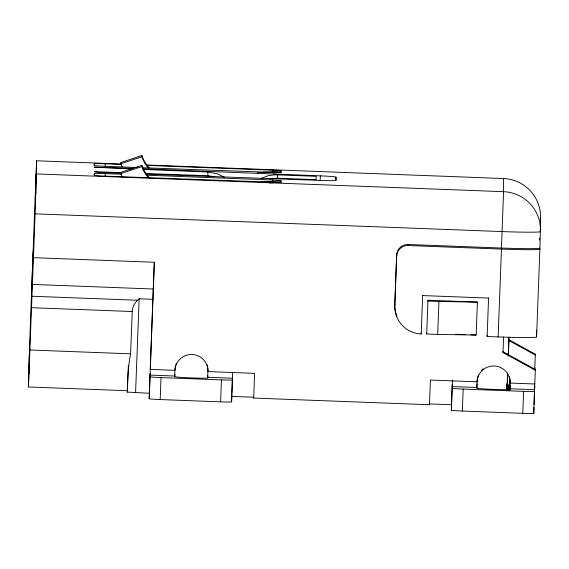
<?xml version="1.0" encoding="UTF-8"?>
<svg xmlns="http://www.w3.org/2000/svg" width="569" height="569" viewBox="0 0 569 569"><rect width="100%" height="100%" fill="white"/><g stroke="black" fill="none" stroke-linecap="round" stroke-linejoin="round"><path stroke-width="0.85" d="M121.816 164.028L36.594 160.792L35.342 208.354M232.629 372.489L231.611 401.849A10.996 0.42 2.2 0 1 220.623 401.849L160.195 399.559A10.996 0.42 2.2 0 1 149.206 398.72L150.102 373.335M207.785 375.526L207.728 377.908A16.494 0.626 2.2 0 1 191.241 377.908A16.494 0.626 2.2 0 1 174.761 376.657L174.825 374.274M534.725 386.116L533.765 413.329A10.996 0.42 2.2 0 1 522.776 413.329L462.348 411.031A10.996 0.42 2.2 0 1 451.359 410.199L452.255 384.815M509.938 387.005L509.881 389.388A16.494 0.626 2.2 0 1 493.394 389.388A16.494 0.626 2.2 0 1 476.914 388.136L477.042 383.926M29.19 355.86L28.969 373.243L29.19 368.065M35.854 194.057L36.075 174.519L35.733 182.621M231.803 394.537L231.611 401.849M533.907 407.461L533.765 413.329M29.702 341.564L28.45 386.97L127.335 390.725C127.698 378.293 128.153 365.974 130.621 353.826L132.228 311.528C132.371 306.456 135.18 301.826 139.149 298.782L152.883 299.308L154.327 262.266L33.464 257.672L35.456 204.812M31.679 289.5L35.129 197.756M29.588 345.106L33.102 251.64M31.523 307.182L29.915 349.999L130.621 353.826M94.212 165.572L94.276 163.815A10.996 0.42 2.2 0 1 105.265 163.815L121.225 164.427M94.212 175.387L94.276 173.63A10.996 0.42 2.2 0 1 105.265 173.63L121.225 174.235M105.165 166.454L105.265 163.815M105.165 176.269L105.265 173.63M149.789 393.279L127.335 392.112L128.352 365.383M135.578 392.738L139.149 298.782M152.883 299.308L149.206 398.72M154.327 262.266L150.252 369.395L174.975 370.334A16.494 16.48 0 0 1 192.08 354.487A16.494 16.48 0 0 1 207.934 371.585L254.628 373.356L253.689 398.065L429.488 404.737L430.427 380.035L477.121 381.806A16.494 16.48 0 0 1 494.233 365.967A16.494 16.48 0 0 1 510.087 383.058L534.81 383.997M160.195 399.559L161.027 377.596A10.996 0.42 2.2 0 1 150.038 376.763M174.704 376.614L174.975 369.494A16.494 16.48 0 0 1 175.273 366.927M207.664 377.866L207.934 370.746A16.494 16.48 0 0 0 207.066 364.807M220.623 401.849L221.462 379.893A10.996 0.42 2.2 0 0 232.444 379.893M231.853 393.087L232.358 379.58M272.757 171.938L272.821 170.181L146.93 165.401M272.757 181.753L272.821 179.996L146.93 175.216M320.183 180.259L320.354 175.864L142.869 168.787M335.866 180.601L336.002 177.087A16.494 0.626 2.2 0 0 320.354 175.864M422.646 295.403L421.216 334.003A27.49 27.468 0 0 1 394.794 305.51L396.671 255.054A10.996 10.989 0 0 1 408.073 244.492L501.467 248.041A38.486 1.458 2.2 0 0 539.924 248.041L540.55 218.418A38.486 38.457 0 0 0 503.558 178.531L146.674 164.974M394.794 305.51L396.671 255.054M426.707 334.003L427.959 300.226L477.405 302.103L476.153 335.041L437.696 334.416L426.707 334.003L426.707 333.164M437.696 334.416L438.948 301.478L477.405 302.103M462.348 411.031L463.18 389.075A10.996 0.42 2.2 0 1 452.191 388.236M476.858 388.094L477.121 380.974A16.494 16.48 0 0 1 477.434 378.357M539.924 248.041L536.581 336.919A38.486 1.458 2.2 0 1 498.124 336.919L487.142 336.507L488.565 297.907M501.467 248.041L503.544 192.279L503.544 178.709M498.124 336.919L501.467 249.087A38.486 1.458 2.2 0 0 539.924 249.087M502.996 352.552L502.996 351.72L535.329 369.437L535.329 370.277L502.996 352.552L503.586 336.955M507.818 355.113L507.882 353.37M506.737 385.384L506.801 383.62M508.409 341.329L508.508 338.683M506.972 390.071L507.207 383.904M507.271 382.14L507.569 374.21M508.409 352.19L508.914 338.968M507.029 390.355L507.683 373.015M508.38 354.672L509.049 337.204M509.34 385.69L509.646 377.788M509.788 390.121L510.087 382.226A16.494 16.48 0 0 0 509.34 376.671M522.776 413.329L523.608 391.372A10.996 0.42 2.2 0 0 534.597 391.372M508.38 339.43L535.329 354.195L534.81 368.755L533.039 368.691M539.689 240.054L539.753 238.276M540.251 226.22L540.55 218.418A38.486 1.458 2.2 0 0 540.159 218.19M534.006 404.566L534.447 392.617M534.568 389.502L535.329 369.437M35.129 198.282L36.594 160.792M29.304 365.831L29.915 349.48M33.464 257.152L31.523 307.701L132.228 311.528M29.439 361.706L28.45 386.97M509.419 385.22L509.696 377.994M534.753 369.309L534.81 367.923M261.363 178.275L268.163 175.707L274.848 174.775L316.115 176.326L316.115 179.648L277.352 178.246L269.841 178.901M122.15 166.802A54.98 54.937 0 0 1 121.019 163.73L121.019 162.478L141.873 155.501A32.988 32.959 0 0 0 149.249 167.748M121.019 163.73L141.873 156.752L141.873 155.501M122.463 177.379A54.98 54.937 0 0 1 121.019 173.545L121.019 172.293L141.873 165.316A32.988 32.959 0 0 0 150.38 178.694M121.019 173.545L141.873 166.568L141.873 165.316M257.259 172.649L281.065 171.12M273.127 172.884L281.065 172.371M259.023 182.35L281.065 180.935M269.599 182.926L281.065 182.187M121.73 172.635L94.276 171.646L97.882 172.343L121.574 173.261M145.636 173.495L207.863 175.743L214.079 176.646M145.529 174.121L320.354 180.43A16.494 0.626 2.2 0 0 336.002 180.394L336.002 177.087M137.179 167.535L105.265 166.326A10.996 0.42 2.2 0 1 94.276 165.487L94.276 163.815M142.499 167.734L281.065 172.684L281.065 170.807L272.821 170.181M36.594 173.943L503.558 191.682A38.486 38.457 0 0 1 540.55 231.569A38.486 1.458 2.2 0 1 502.093 231.576L35.129 213.837M396.671 256.1A10.996 10.989 0 0 1 408.073 245.538L501.467 249.087M422.675 295.574L488.6 298.078M32.433 284.415L153.289 289.009M438.948 301.478L427.959 301.065L427.959 300.226M31.964 296.243L137.499 300.247M455.847 334.273L465.556 334.643M470.855 334.842L476.153 335.041M506.929 384.943L510.443 385.071M506.929 385.668L510.443 385.803M506.929 386.607L510.443 386.742M506.929 387.34L510.443 387.475M506.929 388.278L510.443 388.414M150.038 375.092L174.761 376.031M207.728 377.283L232.444 378.221M452.191 386.571L476.914 387.51M509.881 388.762L534.597 389.701M506.929 389.011L510.443 389.146M506.929 389.95L509.561 390.05M161.027 377.596L221.462 379.893M463.18 389.075L523.608 391.372M231.491 396.387L253.689 397.226L253.689 398.065M451.587 404.744L429.488 403.905L429.488 404.737M133.11 168.396L94.276 167.172L131.475 168.957M142.99 169.42L207.863 172.002L217.13 173.716L224.207 177.179M272.821 179.996L281.065 180.622L281.065 182.5L105.265 176.134A10.996 0.42 2.2 0 1 94.276 175.302L94.276 173.63M508.38 340.262L535.329 355.035L535.329 354.195M536.581 330.148L536.581 336.919M510.087 382.226L510.087 383.058M487.142 335.461L487.142 336.507M477.121 380.974L477.121 381.806M452.405 380.867L452.405 380.035L451.359 410.199M421.216 332.957L421.216 334.003M408.073 244.492L408.073 245.538M277.352 174.775L277.352 178.246M207.934 370.746L207.934 371.585M207.863 172.002L207.863 175.743M127.335 390.725L127.335 392.112M121.56 173.837A54.98 54.937 0 0 1 121.019 172.293M175.465 366.087A16.494 16.48 0 0 1 176.29 363.634M477.626 377.51A16.494 16.48 0 0 1 478.486 375.021M481.317 370.611A16.494 16.48 0 0 1 483.223 368.79M396.92 316.165A27.49 27.468 0 0 1 394.794 304.465M121.56 164.021A54.98 54.937 0 0 1 121.019 162.478M148.708 168.417A32.988 32.959 0 0 1 141.873 156.752M148.175 177.635A32.988 32.959 0 0 1 141.873 166.568"/></g></svg>
